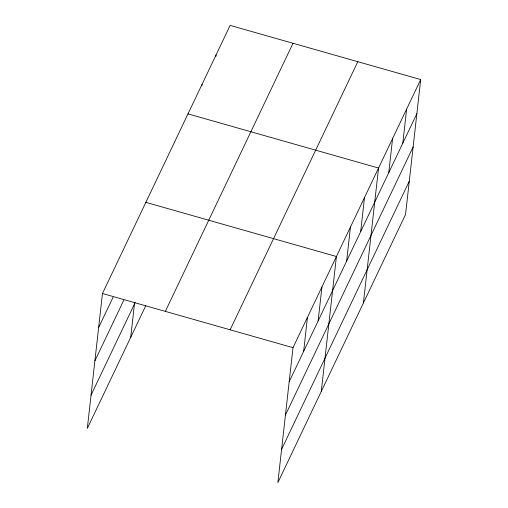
<?xml version="1.0" encoding="UTF-8"?>
<svg xmlns="http://www.w3.org/2000/svg" width="508" height="508" viewBox="0 0 508 508"><rect width="100%" height="100%" fill="white"/><g stroke="black" fill="none" stroke-linecap="round" stroke-linejoin="round"><path stroke-width="0.76" d="M420.688 79.566L293.002 347.669L277.87 482.6L405.549 214.497L420.688 79.566L230.13 25.4L102.451 293.503L87.312 428.435L145.777 305.683M130.727 337.28L134.633 302.438M201.867 85.935L202.038 84.385M215.913 56.439L216.084 54.889M303.651 351.358L307.473 317.284M318.122 320.973L321.945 286.899M321.278 391.446L336.417 256.515L145.859 202.349M346.64 261.099L350.463 227.025M360.686 231.604L364.503 197.529M363.417 302.971L378.549 168.04L187.998 113.875M388.772 172.625L392.595 138.551M402.819 143.129L406.641 109.061M98.628 327.577L113.1 297.193M94.894 360.858L123.838 300.088M91.046 395.148L135.128 302.59M165.335 311.379L293.014 43.275M230.124 329.794L357.803 61.69M289.185 381.743L416.865 113.64M285.452 415.023L413.131 146.92M281.603 449.32L409.283 181.216M102.451 293.503L293.002 347.669"/></g></svg>
